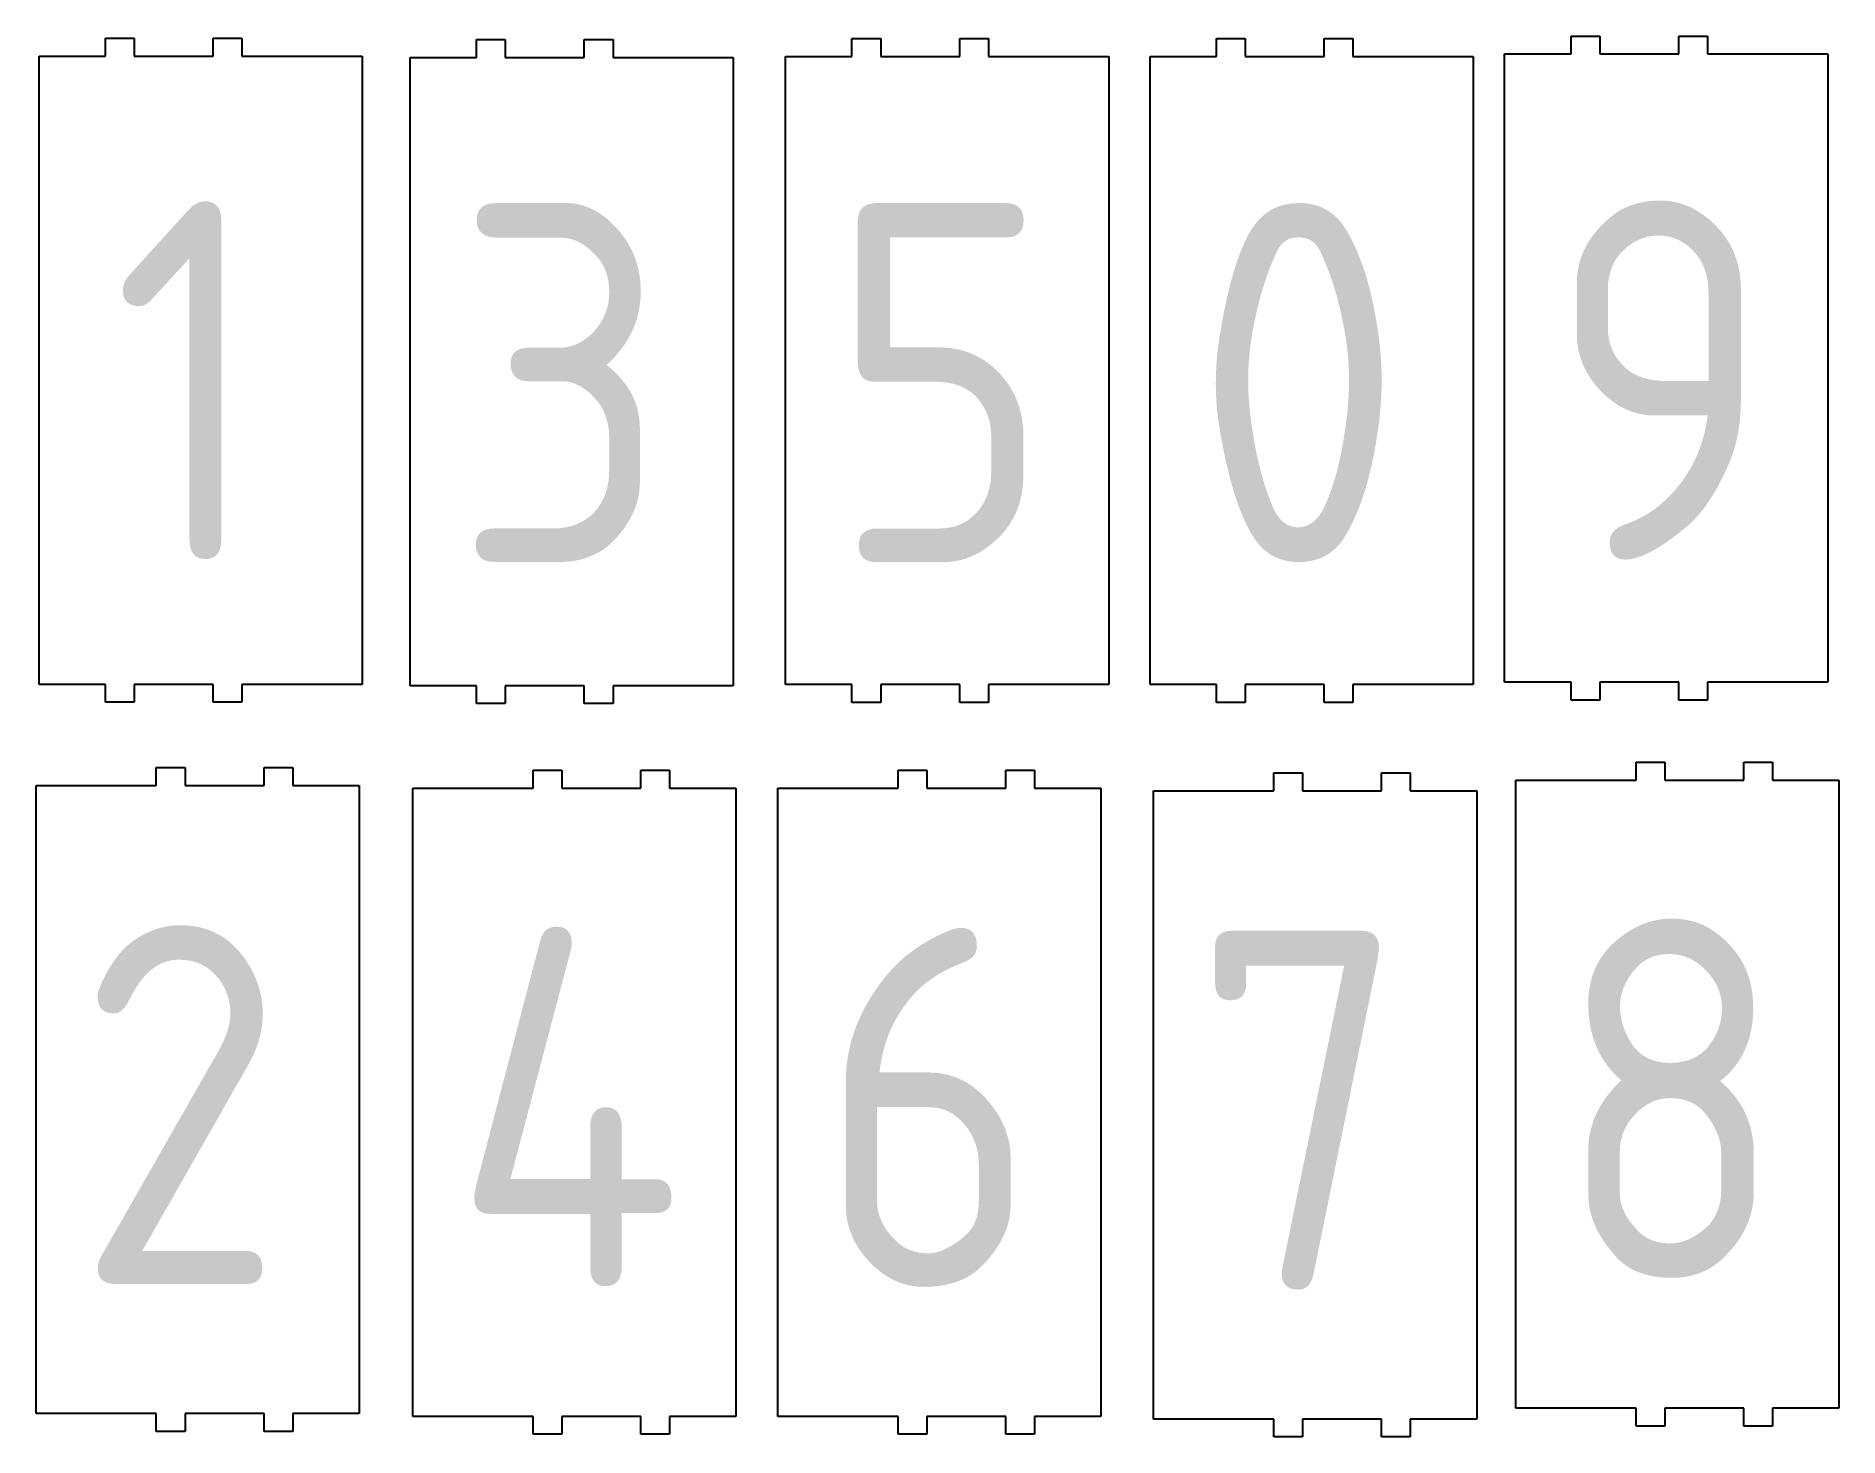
# Model space of a CAD drawing. Header units: millimetres. Extents: x -18 to 183, y -119 to 37.
import ezdxf

# ---------------------------------------------------------------- set-up
doc = ezdxf.new("R2010")
doc.units = ezdxf.units.MM
doc.styles.get("Standard").update_dxf_attribs({"font": 'dim.shx', "height": 40, "bigfont": '@extfont2.shx'})

msp = doc.modelspace()

# ---------------------------------------------------------------- linework, layer by layer
at = {"color": 7, "linetype": 'Continuous', "lineweight": 25}
for p, q in [((-10.6, 37), (-7.4, 37)), ((-10.6, 35), (-10.6, 37)), ((-7.4, 37), (-7.4, 35)), ((1.4, 37), (4.6, 37)), ((1.4, 35), (1.4, 37)), ((4.6, 37), (4.6, 35)), ((30.74, 36.85), (33.94, 36.85)), ((30.74, 34.85), (30.74, 36.85)), ((33.94, 36.85), (33.94, 34.85)), ((42.74, 36.85), (45.94, 36.85)), ((42.74, 34.85), (42.74, 36.85)), ((45.94, 36.85), (45.94, 34.85)), ((72.56, 36.97), (75.76, 36.97)), ((72.56, 34.97), (72.56, 36.97)), ((75.76, 36.97), (75.76, 34.97)), ((84.56, 36.97), (87.76, 36.97)), ((84.56, 34.97), (84.56, 36.97)), ((87.76, 36.97), (87.76, 34.97)), ((113.17, 36.97), (116.37, 36.97)), ((113.17, 34.97), (113.17, 36.97)), ((116.37, 36.97), (116.37, 34.97)), ((125.17, 36.97), (128.37, 36.97)), ((125.17, 34.97), (125.17, 36.97)), ((128.37, 36.97), (128.37, 34.97)), ((152.67, 37.25), (155.87, 37.25)), ((152.67, 35.25), (152.67, 37.25)), ((155.87, 37.25), (155.87, 35.25)), ((164.67, 37.25), (167.87, 37.25)), ((164.67, 35.25), (164.67, 37.25)), ((167.87, 37.25), (167.87, 35.25)), ((-18, 35), (-10.6, 35)), ((-18, -35), (-18, 35)), ((-7.4, 35), (1.4, 35)), ((4.6, 35), (18, 35)), ((18, 35), (18, -35)), ((23.34, 34.85), (30.74, 34.85)), ((23.34, -35.15), (23.34, 34.85)), ((33.94, 34.85), (42.74, 34.85)), ((45.94, 34.85), (59.34, 34.85)), ((59.34, 34.85), (59.34, -35.15)), ((65.16, 34.97), (72.56, 34.97)), ((65.16, -35.03), (65.16, 34.97)), ((75.76, 34.97), (84.56, 34.97)), ((87.76, 34.97), (101.16, 34.97)), ((101.16, 34.97), (101.16, -35.03)), ((105.77, 34.97), (113.17, 34.97)), ((105.77, -35.03), (105.77, 34.97)), ((116.37, 34.97), (125.17, 34.97)), ((128.37, 34.97), (141.77, 34.97)), ((141.77, 34.97), (141.77, -35.03)), ((145.27, 35.25), (152.67, 35.25)), ((145.27, -34.75), (145.27, 35.25)), ((155.87, 35.25), (164.67, 35.25)), ((167.87, 35.25), (181.27, 35.25)), ((181.27, 35.25), (181.27, -34.75)), ((-10.6, -35), (-18, -35)), ((-10.6, -37), (-10.6, -35)), ((-7.4, -35), (-7.4, -37)), ((1.4, -35), (-7.4, -35)), ((1.4, -37), (1.4, -35)), ((4.6, -35), (4.6, -37)), ((18, -35), (4.6, -35)), ((30.74, -35.15), (23.34, -35.15)), ((30.74, -37.15), (30.74, -35.15)), ((33.94, -35.15), (33.94, -37.15)), ((42.74, -35.15), (33.94, -35.15)), ((42.74, -37.15), (42.74, -35.15)), ((45.94, -35.15), (45.94, -37.15)), ((59.34, -35.15), (45.94, -35.15)), ((72.56, -35.03), (65.16, -35.03)), ((72.56, -37.03), (72.56, -35.03)), ((75.76, -35.03), (75.76, -37.03)), ((84.56, -35.03), (75.76, -35.03)), ((84.56, -37.03), (84.56, -35.03)), ((87.76, -35.03), (87.76, -37.03)), ((101.16, -35.03), (87.76, -35.03)), ((113.17, -35.03), (105.77, -35.03)), ((113.17, -37.03), (113.17, -35.03)), ((116.37, -35.03), (116.37, -37.03)), ((125.17, -35.03), (116.37, -35.03)), ((125.17, -37.03), (125.17, -35.03)), ((128.37, -35.03), (128.37, -37.03)), ((141.77, -35.03), (128.37, -35.03)), ((152.67, -34.75), (145.27, -34.75)), ((152.67, -36.75), (152.67, -34.75)), ((155.87, -34.75), (155.87, -36.75)), ((164.67, -34.75), (155.87, -34.75)), ((164.67, -36.75), (164.67, -34.75)), ((167.87, -34.75), (167.87, -36.75)), ((181.27, -34.75), (167.87, -34.75)), ((-7.4, -37), (-10.6, -37)), ((4.6, -37), (1.4, -37)), ((33.94, -37.15), (30.74, -37.15)), ((45.94, -37.15), (42.74, -37.15)), ((75.76, -37.03), (72.56, -37.03)), ((87.76, -37.03), (84.56, -37.03)), ((116.37, -37.03), (113.17, -37.03)), ((128.37, -37.03), (125.17, -37.03)), ((155.87, -36.75), (152.67, -36.75)), ((167.87, -36.75), (164.67, -36.75)), ((159.92, -43.66), (163.12, -43.66)), ((159.92, -45.66), (159.92, -43.66)), ((163.12, -43.66), (163.12, -45.66)), ((171.92, -43.66), (175.12, -43.66)), ((171.92, -45.66), (171.92, -43.66)), ((175.12, -43.66), (175.12, -45.66)), ((-4.94, -44.26), (-1.74, -44.26)), ((-4.94, -46.26), (-4.94, -44.26)), ((-1.74, -44.26), (-1.74, -46.26)), ((7.06, -44.26), (10.26, -44.26)), ((7.06, -46.26), (7.06, -44.26)), ((10.26, -44.26), (10.26, -46.26)), ((37.03, -44.57), (40.23, -44.57)), ((37.03, -46.57), (37.03, -44.57)), ((40.23, -44.57), (40.23, -46.57)), ((49.03, -44.57), (52.23, -44.57)), ((49.03, -46.57), (49.03, -44.57)), ((52.23, -44.57), (52.23, -46.57)), ((77.69, -44.57), (80.89, -44.57)), ((77.69, -46.57), (77.69, -44.57)), ((80.89, -44.57), (80.89, -46.57)), ((89.69, -44.57), (92.89, -44.57)), ((89.69, -46.57), (89.69, -44.57)), ((92.89, -44.57), (92.89, -46.57)), ((119.56, -44.87), (122.76, -44.87)), ((119.56, -46.87), (119.56, -44.87)), ((122.76, -44.87), (122.76, -46.87)), ((131.56, -44.87), (134.76, -44.87)), ((131.56, -46.87), (131.56, -44.87)), ((134.76, -44.87), (134.76, -46.87)), ((146.52, -45.66), (159.92, -45.66)), ((146.52, -115.66), (146.52, -45.66)), ((163.12, -45.66), (171.92, -45.66)), ((175.12, -45.66), (182.52, -45.66)), ((182.52, -45.66), (182.52, -115.66)), ((-18.34, -46.26), (-4.94, -46.26)), ((-18.34, -116.26), (-18.34, -46.26)), ((-1.74, -46.26), (7.06, -46.26)), ((10.26, -46.26), (17.66, -46.26)), ((17.66, -46.26), (17.66, -116.26)), ((23.63, -46.57), (37.03, -46.57)), ((23.63, -116.57), (23.63, -46.57)), ((40.23, -46.57), (49.03, -46.57)), ((52.23, -46.57), (59.63, -46.57)), ((59.63, -46.57), (59.63, -116.57)), ((64.29, -46.57), (77.69, -46.57)), ((64.29, -116.57), (64.29, -46.57)), ((80.89, -46.57), (89.69, -46.57)), ((92.89, -46.57), (100.29, -46.57)), ((100.29, -46.57), (100.29, -116.57)), ((106.16, -46.87), (119.56, -46.87)), ((106.16, -116.87), (106.16, -46.87)), ((122.76, -46.87), (131.56, -46.87)), ((134.76, -46.87), (142.16, -46.87)), ((142.16, -46.87), (142.16, -116.87)), ((-4.94, -116.26), (-18.34, -116.26)), ((-4.94, -118.26), (-4.94, -116.26)), ((-1.74, -116.26), (-1.74, -118.26)), ((7.06, -116.26), (-1.74, -116.26)), ((7.06, -118.26), (7.06, -116.26)), ((10.26, -116.26), (10.26, -118.26)), ((17.66, -116.26), (10.26, -116.26)), ((159.92, -115.66), (146.52, -115.66)), ((159.92, -117.66), (159.92, -115.66)), ((163.12, -115.66), (163.12, -117.66)), ((171.92, -115.66), (163.12, -115.66)), ((171.92, -117.66), (171.92, -115.66)), ((175.12, -115.66), (175.12, -117.66)), ((182.52, -115.66), (175.12, -115.66)), ((-1.74, -118.26), (-4.94, -118.26)), ((10.26, -118.26), (7.06, -118.26)), ((37.03, -116.57), (23.63, -116.57)), ((37.03, -118.57), (37.03, -116.57)), ((40.23, -116.57), (40.23, -118.57)), ((49.03, -116.57), (40.23, -116.57)), ((49.03, -118.57), (49.03, -116.57)), ((52.23, -116.57), (52.23, -118.57)), ((59.63, -116.57), (52.23, -116.57)), ((77.69, -116.57), (64.29, -116.57)), ((77.69, -118.57), (77.69, -116.57)), ((80.89, -116.57), (80.89, -118.57)), ((89.69, -116.57), (80.89, -116.57)), ((89.69, -118.57), (89.69, -116.57)), ((92.89, -116.57), (92.89, -118.57)), ((100.29, -116.57), (92.89, -116.57)), ((119.56, -116.87), (106.16, -116.87)), ((119.56, -118.87), (119.56, -116.87)), ((122.76, -116.87), (122.76, -118.87)), ((131.56, -116.87), (122.76, -116.87)), ((131.56, -118.87), (131.56, -116.87)), ((134.76, -116.87), (134.76, -118.87)), ((142.16, -116.87), (134.76, -116.87)), ((163.12, -117.66), (159.92, -117.66)), ((175.12, -117.66), (171.92, -117.66)), ((40.23, -118.57), (37.03, -118.57)), ((52.23, -118.57), (49.03, -118.57)), ((80.89, -118.57), (77.69, -118.57)), ((92.89, -118.57), (89.69, -118.57)), ((122.76, -118.87), (119.56, -118.87)), ((134.76, -118.87), (131.56, -118.87))]:
    msp.add_line(p, q, dxfattribs=at)

# ---------------------------------------------------------------- texts
at = {"char_height": 40, "attachment_point": 1}
for s, width, insert in [('{\\Fdim,@extfont2|c134;1}', 20.5162, (-9.88, 18.83)), ('{\\Fdim,@extfont2|c134;3}', 20.5162, (28.22, 18.51)), ('{\\Fdim,@extfont2|c134;5}', 20.5162, (70.04, 18.63)), ('{\\Fdim,@extfont2|c134;0}', 20.5162, (110.66, 18.63)), ('{\\Fdim,@extfont2|c134;9}', 20.5162, (150.15, 18.91)), ('{\\Fdim,@extfont2|c134;2}', 7.2051, (-13.92, -61.84)), ('{\\Fdim,@extfont2|c134;4}', 7.2051, (28.05, -62.14)), ('{\\Fdim,@extfont2|c134;6}', 7.2051, (68.71, -62.14)), ('{\\Fdim,@extfont2|c134;8}', 7.2051, (150.94, -61.24)), ('{\\Fdim,@extfont2|c134;7}', 7.2051, (110.58, -62.45))]:
    msp.add_mtext_dynamic_manual_height_columns(s, width=width, gutter_width=200, heights=[0], dxfattribs=dict(at, insert=insert))

doc.saveas('drawing.dxf')
